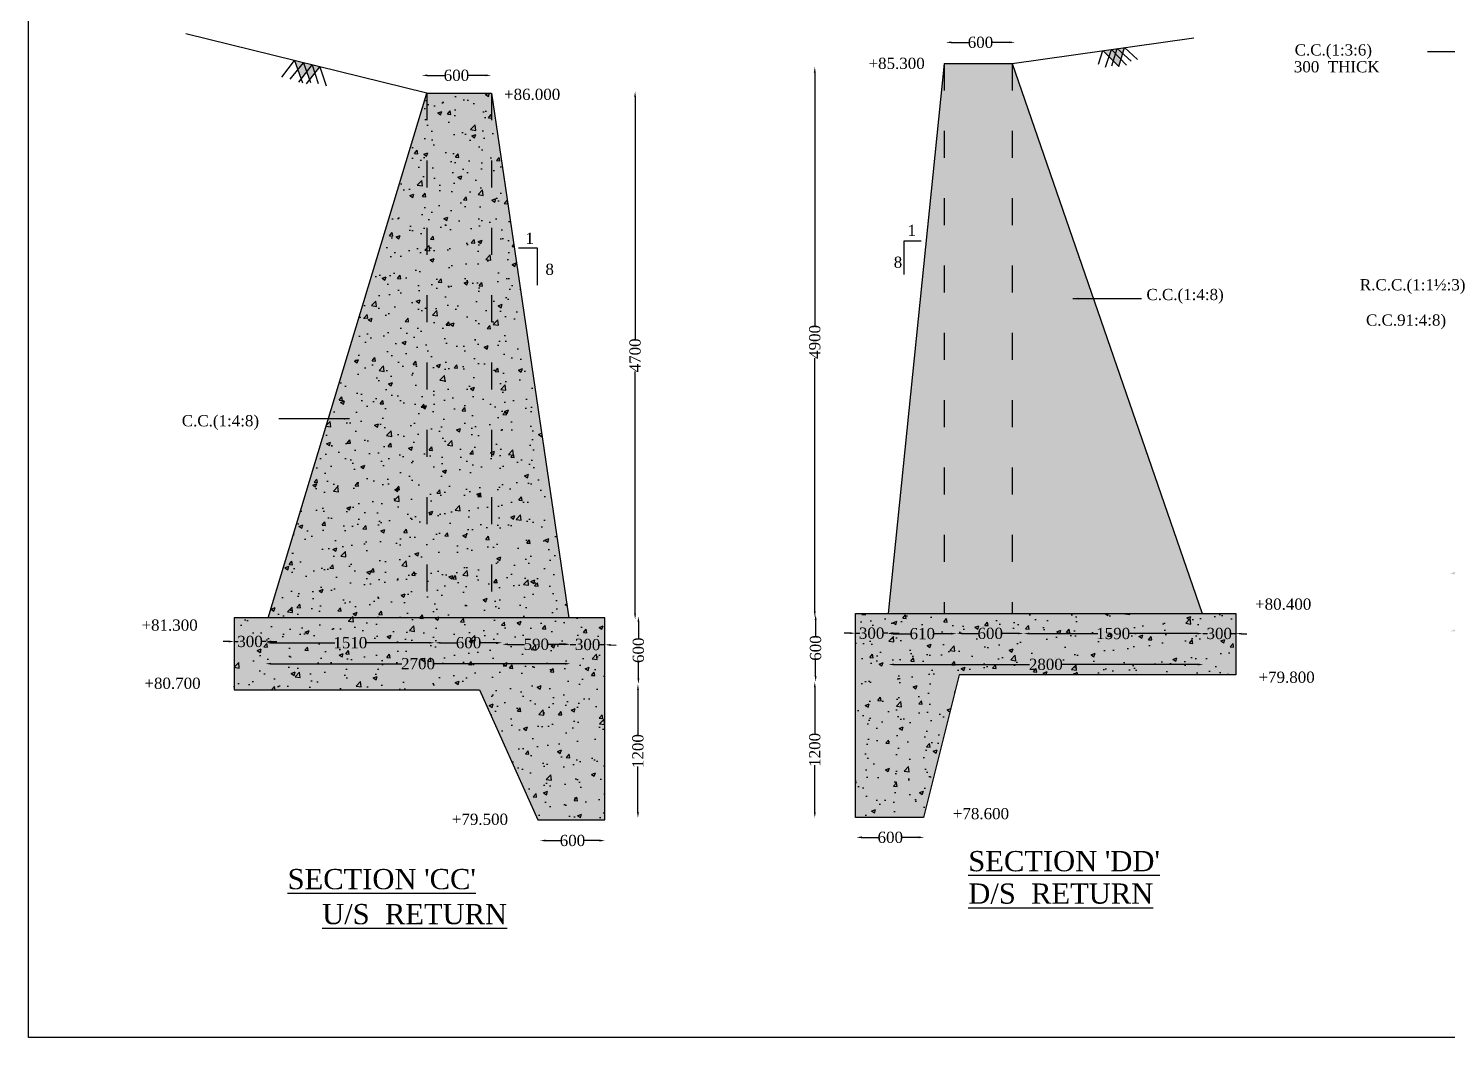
# Model space of a CAD drawing. Header units: millimetres. Extents: x 406 to 27759, y 434 to 17008.
# Drawn here: x 406 to 13044, y 434 to 9426 of the extents above; entities that cross this region are included whole.
import ezdxf

# ---------------------------------------------------------------- set-up
doc = ezdxf.new("R2010")
doc.units = ezdxf.units.MM
doc.linetypes.add('ACAD_ISO03W100', pattern=[30, 12, -18])
for name, color, linetype in [('DIM', 5, 'Continuous'), ('DOT LINE', 3, 'Continuous'), ('dwg', 20, 'Continuous'), ('HATCH', 2, 'Continuous'), ('TEXT', 7, 'Continuous')]:
    doc.layers.add(name, color=color, linetype=linetype)
doc.layers.add('TITLE', color=7, linetype='Continuous', lineweight=30)
doc.styles.get("Standard").update_dxf_attribs({"font": 'TIMES.TTF', "height": 100})
doc.dimstyles.new('ISO-25', dxfattribs={"dimtxt": 100, "dimasz": 50, "dimexe": 1.265, "dimexo": 0.625, "dimtad": 0, "dimdec": 1, "dimtxsty": 'Standard', "dimcen": 2.5, "dimse1": 1, "dimse2": 1, "dimclre": 5, "dimclrt": 4, "dimadec": 0, "dimazin": 0, "dimtfac": 1, "dimtdec": 1, "dimtmove": 0, "dimatfit": 3, "dimfxl": 1, "dimarcsym": 0})

# ---------------------------------------------------------------- blocks, each defined once
blk = doc.blocks.new('*D32')
at = {"layer": 'Defpoints', "color": 0, "ltscale": 15}
for p in [(2240, 3955), (2520, 3963), (2520, 3955)]:
    blk.add_point(p, dxfattribs=at)
at = {"layer": 'DIM', "color": 0, "lineweight": -2, "ltscale": 15}
for p, q in [((2190, 3963), (2140, 3963)), ((2240, 3963), (2274, 3963)), ((2520, 3963), (2486, 3963)), ((2570, 3963), (2620, 3963))]:
    blk.add_line(p, q, dxfattribs=at)
at = {"layer": 'DIM', "color": 0, "ltscale": 15}
for points in [[(2190, 3972), (2190, 3955), (2240, 3963)], [(2570, 3972), (2570, 3955), (2520, 3963)]]:
    blk.add_solid(points, dxfattribs=at)
at = {"layer": 'DIM', "color": 4, "ltscale": 15, "insert": (2380, 3963), "char_height": 100, "attachment_point": 5}
blk.add_mtext('300', dxfattribs=at)
blk = doc.blocks.new('*D33')
at = {"layer": 'Defpoints', "color": 0, "ltscale": 15}
for p in [(2520, 3963), (4026, 3963), (4026, 3952)]:
    blk.add_point(p, dxfattribs=at)
at = {"layer": 'DIM', "color": 0, "lineweight": -2, "ltscale": 15}
for p, q in [((2570, 3952), (3136, 3952)), ((3976, 3952), (3410, 3952))]:
    blk.add_line(p, q, dxfattribs=at)
at = {"layer": 'DIM', "color": 0, "ltscale": 15}
for points in [[(2570, 3960), (2570, 3944), (2520, 3952)], [(3976, 3960), (3976, 3944), (4026, 3952)]]:
    blk.add_solid(points, dxfattribs=at)
at = {"layer": 'DIM', "color": 4, "ltscale": 15, "insert": (3273, 3952), "char_height": 100, "attachment_point": 5}
blk.add_mtext('1510', dxfattribs=at)
blk = doc.blocks.new('*D34')
at = {"layer": 'Defpoints', "color": 0, "ltscale": 15}
for p in [(2518, 3773), (5234, 3773), (5234, 3765)]:
    blk.add_point(p, dxfattribs=at)
at = {"layer": 'DIM', "color": 0, "lineweight": -2, "ltscale": 15}
for p, q in [((2568, 3765), (3732, 3765)), ((5184, 3765), (4020, 3765))]:
    blk.add_line(p, q, dxfattribs=at)
at = {"layer": 'DIM', "color": 0, "ltscale": 15}
for points in [[(2568, 3774), (2568, 3757), (2518, 3765)], [(5184, 3774), (5184, 3757), (5234, 3765)]]:
    blk.add_solid(points, dxfattribs=at)
at = {"layer": 'DIM', "color": 4, "ltscale": 15, "insert": (3876, 3765), "char_height": 100, "attachment_point": 5}
blk.add_mtext('2700', dxfattribs=at)
blk = doc.blocks.new('*D35')
at = {"layer": 'Defpoints', "color": 0, "ltscale": 15}
for p in [(4961, 2195), (5541, 2195), (5541, 2190)]:
    blk.add_point(p, dxfattribs=at)
at = {"layer": 'DIM', "color": 0, "lineweight": -2, "ltscale": 15}
for p, q in [((5011, 2190), (5145, 2190)), ((5491, 2190), (5356, 2190))]:
    blk.add_line(p, q, dxfattribs=at)
at = {"layer": 'DIM', "color": 0, "ltscale": 15}
for points in [[(5011, 2198), (5011, 2181), (4961, 2190)], [(5491, 2198), (5491, 2181), (5541, 2190)]]:
    blk.add_solid(points, dxfattribs=at)
at = {"layer": 'DIM', "color": 4, "ltscale": 15, "insert": (5251, 2190), "char_height": 100, "attachment_point": 5}
blk.add_mtext('600', dxfattribs=at)
blk = doc.blocks.new('*D36')
at = {"layer": 'Defpoints', "color": 0, "ltscale": 15}
for p in [(5834, 3584), (5844, 3584), (5844, 2391)]:
    blk.add_point(p, dxfattribs=at)
at = {"layer": 'DIM', "color": 0, "lineweight": -2, "ltscale": 15}
for p, q in [((5834, 3534), (5834, 3124)), ((5834, 2441), (5834, 2850))]:
    blk.add_line(p, q, dxfattribs=at)
at = {"layer": 'DIM', "color": 0, "ltscale": 15}
for points in [[(5826, 3534), (5843, 3534), (5834, 3584)], [(5826, 2441), (5843, 2441), (5834, 2391)]]:
    blk.add_solid(points, dxfattribs=at)
at = {"layer": 'DIM', "color": 4, "ltscale": 15, "insert": (5834, 2987), "char_height": 100, "attachment_point": 5, "rotation": 90}
blk.add_mtext('1200', dxfattribs=at)
blk = doc.blocks.new('*D37')
at = {"layer": 'Defpoints', "color": 0, "ltscale": 15}
for p in [(5834, 4187), (5838, 4187), (5834, 3584)]:
    blk.add_point(p, dxfattribs=at)
at = {"layer": 'DIM', "color": 0, "lineweight": -2, "ltscale": 15}
for p, q in [((5838, 4137), (5838, 3991)), ((5838, 3634), (5838, 3780))]:
    blk.add_line(p, q, dxfattribs=at)
at = {"layer": 'DIM', "color": 0, "ltscale": 15}
for points in [[(5830, 4137), (5847, 4137), (5838, 4187)], [(5830, 3634), (5847, 3634), (5838, 3584)]]:
    blk.add_solid(points, dxfattribs=at)
at = {"layer": 'DIM', "color": 4, "ltscale": 15, "insert": (5838, 3885), "char_height": 100, "attachment_point": 5, "rotation": 90}
blk.add_mtext('600', dxfattribs=at)
blk = doc.blocks.new('*D38')
at = {"layer": 'Defpoints', "color": 0, "ltscale": 15}
for p in [(4026, 3952), (4626, 3952), (4626, 3952)]:
    blk.add_point(p, dxfattribs=at)
at = {"layer": 'DIM', "color": 0, "lineweight": -2, "ltscale": 15}
for p, q in [((4076, 3952), (4220, 3952)), ((4576, 3952), (4431, 3952))]:
    blk.add_line(p, q, dxfattribs=at)
at = {"layer": 'DIM', "color": 0, "ltscale": 15}
for points in [[(4076, 3960), (4076, 3944), (4026, 3952)], [(4576, 3960), (4576, 3944), (4626, 3952)]]:
    blk.add_solid(points, dxfattribs=at)
at = {"layer": 'DIM', "color": 4, "ltscale": 15, "insert": (4326, 3952), "char_height": 100, "attachment_point": 5}
blk.add_mtext('600', dxfattribs=at)
blk = doc.blocks.new('*D39')
at = {"layer": 'Defpoints', "color": 0, "ltscale": 15}
for p in [(4626, 3944), (5232, 3944), (5232, 3938)]:
    blk.add_point(p, dxfattribs=at)
at = {"layer": 'DIM', "color": 0, "lineweight": -2, "ltscale": 15}
for p, q in [((4676, 3938), (4824, 3938)), ((5182, 3938), (5034, 3938))]:
    blk.add_line(p, q, dxfattribs=at)
at = {"layer": 'DIM', "color": 0, "ltscale": 15}
for points in [[(4676, 3947), (4676, 3930), (4626, 3938)], [(5182, 3947), (5182, 3930), (5232, 3938)]]:
    blk.add_solid(points, dxfattribs=at)
at = {"layer": 'DIM', "color": 4, "ltscale": 15, "insert": (4929, 3938), "char_height": 100, "attachment_point": 5}
blk.add_mtext('590', dxfattribs=at)
blk = doc.blocks.new('*D40')
at = {"layer": 'Defpoints', "color": 0, "ltscale": 15}
for p in [(5232, 3938), (5540, 3934), (5540, 3934)]:
    blk.add_point(p, dxfattribs=at)
at = {"layer": 'DIM', "color": 0, "lineweight": -2, "ltscale": 15}
for p, q in [((5182, 3939), (5132, 3940)), ((5232, 3938), (5280, 3937)), ((5540, 3934), (5491, 3934)), ((5590, 3933), (5640, 3932))]:
    blk.add_line(p, q, dxfattribs=at)
at = {"layer": 'DIM', "color": 0, "ltscale": 15}
for points in [[(5182, 3947), (5182, 3931), (5232, 3938)], [(5590, 3941), (5590, 3924), (5540, 3934)]]:
    blk.add_solid(points, dxfattribs=at)
at = {"layer": 'DIM', "color": 4, "ltscale": 15, "insert": (5386, 3936), "char_height": 100, "attachment_point": 5, "rotation": 359.1382}
blk.add_mtext('300', dxfattribs=at)
blk = doc.blocks.new('*D41')
at = {"layer": 'Defpoints', "color": 0, "ltscale": 15}
for p in [(5809, 8863), (5834, 8863), (5834, 4162)]:
    blk.add_point(p, dxfattribs=at)
at = {"layer": 'DIM', "color": 0, "lineweight": -2, "ltscale": 15}
for p, q in [((5809, 8813), (5809, 6657)), ((5809, 4212), (5809, 6368))]:
    blk.add_line(p, q, dxfattribs=at)
at = {"layer": 'DIM', "color": 0, "ltscale": 15}
for points in [[(5800, 8813), (5817, 8813), (5809, 8863)], [(5800, 4212), (5817, 4212), (5809, 4162)]]:
    blk.add_solid(points, dxfattribs=at)
at = {"layer": 'DIM', "color": 4, "ltscale": 15, "insert": (5809, 6512), "char_height": 100, "attachment_point": 5, "rotation": 90}
blk.add_mtext('4700', dxfattribs=at)
blk = doc.blocks.new('*D42')
at = {"layer": 'Defpoints', "color": 0, "ltscale": 15}
for p in [(3908, 9013), (4529, 9013), (4529, 9007)]:
    blk.add_point(p, dxfattribs=at)
at = {"layer": 'DIM', "color": 0, "lineweight": -2, "ltscale": 15}
for p, q in [((3958, 9007), (4113, 9007)), ((4479, 9007), (4324, 9007))]:
    blk.add_line(p, q, dxfattribs=at)
at = {"layer": 'DIM', "color": 0, "ltscale": 15}
for points in [[(3958, 9015), (3958, 8999), (3908, 9007)], [(4479, 9015), (4479, 8999), (4529, 9007)]]:
    blk.add_solid(points, dxfattribs=at)
at = {"layer": 'DIM', "color": 4, "ltscale": 15, "insert": (4218, 9007), "char_height": 100, "attachment_point": 5}
blk.add_mtext('600', dxfattribs=at)
blk = doc.blocks.new('*D43')
at = {"layer": 'Defpoints', "color": 0, "ltscale": 15}
for p in [(7778, 2218), (8383, 2218), (8383, 2218)]:
    blk.add_point(p, dxfattribs=at)
at = {"layer": 'DIM', "color": 0, "lineweight": -2, "ltscale": 15}
for p, q in [((7828, 2218), (7975, 2218)), ((8333, 2218), (8186, 2218))]:
    blk.add_line(p, q, dxfattribs=at)
at = {"layer": 'DIM', "color": 0, "ltscale": 15}
for points in [[(7828, 2227), (7828, 2210), (7778, 2218)], [(8333, 2227), (8333, 2210), (8383, 2218)]]:
    blk.add_solid(points, dxfattribs=at)
at = {"layer": 'DIM', "color": 4, "ltscale": 15, "insert": (8081, 2218), "char_height": 100, "attachment_point": 5}
blk.add_mtext('600', dxfattribs=at)
blk = doc.blocks.new('*D44')
at = {"layer": 'Defpoints', "color": 0, "ltscale": 15}
for p in [(7403, 3604), (7409, 3604), (7403, 2392)]:
    blk.add_point(p, dxfattribs=at)
at = {"layer": 'DIM', "color": 0, "lineweight": -2, "ltscale": 15}
for p, q in [((7409, 3554), (7409, 3135)), ((7409, 2442), (7409, 2861))]:
    blk.add_line(p, q, dxfattribs=at)
at = {"layer": 'DIM', "color": 0, "ltscale": 15}
for points in [[(7400, 3554), (7417, 3554), (7409, 3604)], [(7400, 2442), (7417, 2442), (7409, 2392)]]:
    blk.add_solid(points, dxfattribs=at)
at = {"layer": 'DIM', "color": 4, "ltscale": 15, "insert": (7409, 2998), "char_height": 100, "attachment_point": 5, "rotation": 90}
blk.add_mtext('1200', dxfattribs=at)
blk = doc.blocks.new('*D45')
at = {"layer": 'Defpoints', "color": 0, "ltscale": 15}
for p in [(7409, 4206), (7416, 4206), (7409, 3604)]:
    blk.add_point(p, dxfattribs=at)
at = {"layer": 'DIM', "color": 0, "lineweight": -2, "ltscale": 15}
for p, q in [((7416, 4156), (7416, 4011)), ((7416, 3654), (7416, 3800))]:
    blk.add_line(p, q, dxfattribs=at)
at = {"layer": 'DIM', "color": 0, "ltscale": 15}
for points in [[(7408, 4156), (7425, 4156), (7416, 4206)], [(7408, 3654), (7425, 3654), (7416, 3604)]]:
    blk.add_solid(points, dxfattribs=at)
at = {"layer": 'DIM', "color": 4, "ltscale": 15, "insert": (7416, 3905), "char_height": 100, "attachment_point": 5, "rotation": 90}
blk.add_mtext('600', dxfattribs=at)
blk = doc.blocks.new('*D46')
at = {"layer": 'Defpoints', "color": 0, "ltscale": 15}
for p in [(7409, 9082), (7425, 9082), (7425, 4181)]:
    blk.add_point(p, dxfattribs=at)
at = {"layer": 'DIM', "color": 0, "lineweight": -2, "ltscale": 15}
for p, q in [((7409, 9032), (7409, 6776)), ((7409, 4231), (7409, 6487))]:
    blk.add_line(p, q, dxfattribs=at)
at = {"layer": 'DIM', "color": 0, "ltscale": 15}
for points in [[(7400, 9032), (7417, 9032), (7409, 9082)], [(7400, 4231), (7417, 4231), (7409, 4181)]]:
    blk.add_solid(points, dxfattribs=at)
at = {"layer": 'DIM', "color": 4, "ltscale": 15, "insert": (7409, 6632), "char_height": 100, "attachment_point": 5, "rotation": 90}
blk.add_mtext('4900', dxfattribs=at)
blk = doc.blocks.new('*D47')
at = {"layer": 'Defpoints', "color": 0, "ltscale": 15}
for p in [(8575, 9309), (9193, 9309), (9193, 9301)]:
    blk.add_point(p, dxfattribs=at)
at = {"layer": 'DIM', "color": 0, "lineweight": -2, "ltscale": 15}
for p, q in [((8625, 9301), (8778, 9301)), ((9143, 9301), (8990, 9301))]:
    blk.add_line(p, q, dxfattribs=at)
at = {"layer": 'DIM', "color": 0, "ltscale": 15}
for points in [[(8625, 9309), (8625, 9293), (8575, 9301)], [(9143, 9309), (9143, 9293), (9193, 9301)]]:
    blk.add_solid(points, dxfattribs=at)
at = {"layer": 'DIM', "color": 4, "ltscale": 15, "insert": (8884, 9301), "char_height": 100, "attachment_point": 5}
blk.add_mtext('600', dxfattribs=at)
blk = doc.blocks.new('*D48')
at = {"layer": 'Defpoints', "color": 0, "ltscale": 15}
for p in [(7771, 4039), (8059, 4039), (8059, 4037)]:
    blk.add_point(p, dxfattribs=at)
at = {"layer": 'DIM', "color": 0, "lineweight": -2, "ltscale": 15}
for p, q in [((7721, 4037), (7671, 4037)), ((7771, 4037), (7809, 4037)), ((8059, 4037), (8021, 4037)), ((8109, 4037), (8159, 4037))]:
    blk.add_line(p, q, dxfattribs=at)
at = {"layer": 'DIM', "color": 0, "ltscale": 15}
for points in [[(7721, 4046), (7721, 4029), (7771, 4037)], [(8109, 4046), (8109, 4029), (8059, 4037)]]:
    blk.add_solid(points, dxfattribs=at)
at = {"layer": 'DIM', "color": 4, "ltscale": 15, "insert": (7915, 4037), "char_height": 100, "attachment_point": 5}
blk.add_mtext('300', dxfattribs=at)
blk = doc.blocks.new('*D49')
at = {"layer": 'Defpoints', "color": 0, "ltscale": 15}
for p in [(8059, 4037), (8673, 4037), (8673, 4033)]:
    blk.add_point(p, dxfattribs=at)
at = {"layer": 'DIM', "color": 0, "lineweight": -2, "ltscale": 15}
for p, q in [((8109, 4033), (8260, 4033)), ((8623, 4033), (8471, 4033))]:
    blk.add_line(p, q, dxfattribs=at)
at = {"layer": 'DIM', "color": 0, "ltscale": 15}
for points in [[(8109, 4041), (8109, 4025), (8059, 4033)], [(8623, 4041), (8623, 4025), (8673, 4033)]]:
    blk.add_solid(points, dxfattribs=at)
at = {"layer": 'DIM', "color": 4, "ltscale": 15, "insert": (8366, 4033), "char_height": 100, "attachment_point": 5}
blk.add_mtext('610', dxfattribs=at)
blk = doc.blocks.new('*D50')
at = {"layer": 'Defpoints', "color": 0, "ltscale": 15}
for p in [(8673, 4033), (9268, 4035), (9268, 4033)]:
    blk.add_point(p, dxfattribs=at)
at = {"layer": 'DIM', "color": 0, "lineweight": -2, "ltscale": 15}
for p, q in [((8723, 4035), (8865, 4035)), ((9218, 4035), (9076, 4035))]:
    blk.add_line(p, q, dxfattribs=at)
at = {"layer": 'DIM', "color": 0, "ltscale": 15}
for points in [[(8723, 4043), (8723, 4027), (8673, 4035)], [(9218, 4043), (9218, 4027), (9268, 4035)]]:
    blk.add_solid(points, dxfattribs=at)
at = {"layer": 'DIM', "color": 4, "ltscale": 15, "insert": (8971, 4035), "char_height": 100, "attachment_point": 5}
blk.add_mtext('600', dxfattribs=at)
blk = doc.blocks.new('*D51')
at = {"layer": 'Defpoints', "color": 0, "ltscale": 15}
for p in [(9268, 4035), (10864, 4035), (10864, 4034)]:
    blk.add_point(p, dxfattribs=at)
at = {"layer": 'DIM', "color": 0, "lineweight": -2, "ltscale": 15}
for p, q in [((9318, 4034), (9929, 4034)), ((10814, 4034), (10203, 4034))]:
    blk.add_line(p, q, dxfattribs=at)
at = {"layer": 'DIM', "color": 0, "ltscale": 15}
for points in [[(9318, 4042), (9318, 4026), (9268, 4034)], [(10814, 4042), (10814, 4026), (10864, 4034)]]:
    blk.add_solid(points, dxfattribs=at)
at = {"layer": 'DIM', "color": 4, "ltscale": 15, "insert": (10066, 4034), "char_height": 100, "attachment_point": 5}
blk.add_mtext('1590', dxfattribs=at)
blk = doc.blocks.new('*D52')
at = {"layer": 'Defpoints', "color": 0, "ltscale": 15}
for p in [(10864, 4034), (11157, 4033), (11157, 4033)]:
    blk.add_point(p, dxfattribs=at)
at = {"layer": 'DIM', "color": 0, "lineweight": -2, "ltscale": 15}
for p, q in [((10814, 4034), (10764, 4034)), ((10864, 4034), (10905, 4034)), ((11157, 4033), (11116, 4033)), ((11207, 4033), (11257, 4033))]:
    blk.add_line(p, q, dxfattribs=at)
at = {"layer": 'DIM', "color": 0, "ltscale": 15}
for points in [[(10814, 4042), (10814, 4026), (10864, 4034)], [(11207, 4041), (11207, 4025), (11157, 4033)]]:
    blk.add_solid(points, dxfattribs=at)
at = {"layer": 'DIM', "color": 4, "ltscale": 15, "insert": (11010, 4034), "char_height": 100, "attachment_point": 5, "rotation": 359.8736}
blk.add_mtext('300', dxfattribs=at)
blk = doc.blocks.new('*D53')
at = {"layer": 'Defpoints', "color": 0, "ltscale": 15}
for p in [(8065, 3758), (10868, 3759), (10868, 3758)]:
    blk.add_point(p, dxfattribs=at)
at = {"layer": 'DIM', "color": 0, "lineweight": -2, "ltscale": 15}
for p, q in [((8115, 3759), (9322, 3759)), ((10818, 3759), (9611, 3759))]:
    blk.add_line(p, q, dxfattribs=at)
at = {"layer": 'DIM', "color": 0, "ltscale": 15}
for points in [[(8115, 3767), (8115, 3750), (8065, 3759)], [(10818, 3767), (10818, 3750), (10868, 3759)]]:
    blk.add_solid(points, dxfattribs=at)
at = {"layer": 'DIM', "color": 4, "ltscale": 15, "insert": (9466, 3759), "char_height": 100, "attachment_point": 5}
blk.add_mtext('2800', dxfattribs=at)

msp = doc.modelspace()

# ---------------------------------------------------------------- hatches: boundary and pattern name
at = {"layer": 'HATCH', "ltscale": 15}
h = msp.add_hatch(dxfattribs=at)
h.set_pattern_fill('AR-CONC', color=256, scale=2, style=0)
h.set_pattern_definition([(50, (0, 0), (364.3693, -31.8782), [38.1, -419.1]), (355, (0, 0), (-70.4857, 382.1133), [30.48, -335.28]), (100.451, (30.36, -2.66), (293.885, 350.2334), [32.38, -356.18]), (46.1842, (0, 101.6), (542.158, -84.0847), [57.15, -628.65]), (96.6356, (45.2, 94.6), (474.8085, 494.851), [48.57, -534.27]), (351.184, (0, 101.6), (474.809, 494.85), [45.72, -502.92]), (21, (50.8, 76.2), (303.2298, -204.531), [38.1, -419.1]), (326, (50.8, 76.2), (123.604, 368.376), [30.48, -335.28]), (71.4514, (76.07, 59.16), (426.833, 163.8457), [32.38, -356.18]), (37.5, (0, 0), (6.1772, 169.1101), [0, -331.216, 0, -340.36, 0, -336.55]), (7.5, (0, 0), (133.6393, 200.3611), [0, -194.056, 0, -323.596, 0, -128.27]), (327.5, (-113.28, 0), (271.1812, -11.4575), [0, -127, 0, -396.24, 0, -525.78]), (317.5, (-164.08, 0), (296.2584, 50.853), [0, -165.1, 0, -263.144, 0, -373.38])])
h.paths.add_polyline_path([(4974.3, 15031.6), (4974.3, 15183.85), (4029.8, 15183.85), (3991.62, 15041.3), (3951.16, 15118.1), (3929.26, 15052.67), (3855.94, 15183.85), (3650.1, 15183.85), (3049.49, 15545.17), (2937.02, 15466.01), (2937.02, 15542.48), (2878.56, 15500.11), (2900.43, 15634.84), (3650.1, 15183.85), (4974.3, 15183.85), (4974.3, 12576.6), (5026.74, 12531.47), (5080.09, 12467.07), (5137.88, 12400.44), (5177.89, 12327.16), (5137.88, 12225), (5060.08, 12123.58), (2132.06, 12123.58), (2132.06, 12383.34), (2033.94, 12412.75), (2118.64, 12457.85), (2118.64, 12981.7), (2919.37, 12981.7), (4256.46, 15031.6)], flags=16)
h.paths.add_polyline_path([(8294.54, 15233.41), (9217.89, 15233.41), (9770.77, 15605.61), (9744.98, 15405.52), (9572.49, 15472.13), (9217.89, 15233.41), (8918.51, 15233.41), (10372.76, 13087.67), (10993.03, 13087.67), (10993.03, 12564.44), (11060.9, 12561.9), (10900.98, 12509.54), (11025.23, 12482.69), (11025.23, 12233.28), (8294.54, 12233.28)], flags=16)
h.paths.add_polyline_path([(3954.88, 8848.08), (4528.82, 8848.08), (5218.19, 4175.4), (5539.7, 4175.4), (5539.7, 2375.05), (4942.89, 2375.05), (4424.31, 3532.8), (2240.23, 3532.8), (2240.23, 4175.4), (2541.62, 4175.4), (3954.88, 8848.08), (3000.44, 9083.3), (2910.5, 8965.22), (2885.07, 9037.88), (2835.85, 8974.39), (2777.14, 9138.33)], flags=16)
h.paths.add_polyline_path([(8560.24, 9113.06), (9165.53, 9113.06), (10165.97, 9254.23), (10117.32, 9085.41), (9974.74, 9227.24), (9165.53, 9113.06), (10857.26, 4213.32), (11156.77, 4213.32), (11156.77, 3665.13), (8694.15, 3665.13), (8377.79, 2394.39), (7771.32, 2394.39), (7771.32, 4213.32), (8061.42, 4213.32)], flags=16)
h.paths.add_polyline_path([(13331.72, 9279.43), (15498.14, 9279.43), (15498.14, 8183.29), (15633.49, 8141.53), (15442.41, 8152.47), (15531.48, 8101.8), (15531.48, 6650.47), (13353.09, 6650.47), (13353.09, 8078.59), (13489.66, 8112.3), (13271.15, 8112.3), (13331.72, 8174.91)], flags=16)
h.paths.add_polyline_path([(18551.3, 16564.02), (18551.3, 11144.58), (19901.85, 11144.58), (19901.85, 10566.39), (19980.3, 10558.31), (19744.14, 10499.32), (19918.99, 10478.89), (19918.99, 9658.92), (18875.14, 9658.92), (18875.14, 10249.45), (15068.9, 10249.45), (15068.9, 10776.25), (15349.11, 10776.25), (17893.46, 16564.02), (16829.25, 16564.02), (16805.17, 16503.46), (16764.05, 16564.02), (16722.13, 16471.49), (16678.26, 16520.03), (16648.8, 16453.19), (16558.81, 16564.02)], flags=16)
h.paths.add_polyline_path([(13120.33, 4780.48), (17727.67, 4780.48, -0.32477082), (17917.83, 4409.47), (13131.72, 4409.47), (13131.72, 4389.04), (17919.51, 4389.04, -0.27958138), (17683.22, 3832.63), (13134.44, 3832.63), (13134.44, 4025.78), (13192.58, 4052.86), (13064.06, 4052.86), (13131.72, 4079.94), (13131.72, 4555.94), (13063.63, 4569.25), (13189.05, 4608.72), (13120.33, 4619.18)], flags=16)
h.paths.add_polyline_path([(15955.2, 4712.43, -0.41421356), (15947.95, 4719.68, -1), (15962.46, 4719.68, -0.41421356), (15955.2, 4712.43), (17709.28, 4712.43, -0.22873612), (17837.39, 4456.88), (13648.07, 4456.88, -0.41421356), (13640.82, 4464.13, -1), (13655.32, 4464.13, -0.41421356), (13648.07, 4456.88), (14380.05, 4456.88, -0.41421356), (14372.8, 4464.13, -1), (14387.3, 4464.13, -0.41421356), (14380.05, 4456.88), (15625.81, 4456.88, -0.41421356), (15618.55, 4464.13, -1), (15633.06, 4464.13, -0.41421356), (15625.81, 4456.88), (17837.39, 4456.88, 0.22873612), (17709.28, 4712.43)], flags=0)
h.paths.add_polyline_path([(13275.66, 4695.24, -1), (13261.15, 4695.24, -1)], flags=0)
h.paths.add_polyline_path([(13282.14, 4471.38, -1), (13267.64, 4471.38, -1)], flags=0)
h.paths.add_polyline_path([(14377.4, 4328.8, -1), (14391.91, 4328.8), (14818.08, 4328.8, -1), (14832.58, 4328.8), (15206.31, 4328.8, -1), (15220.81, 4328.8), (15646.43, 4328.8, -1), (15660.93, 4328.8), (15982.46, 4328.8, -1), (15996.97, 4328.8), (16363.35, 4328.8, -1), (16377.85, 4328.8), (16674.29, 4328.8, -1), (16688.79, 4328.8), (17035.03, 4328.8, -1), (17049.54, 4328.8), (17430.57, 4328.8, -1), (17445.08, 4328.8), (17853.28, 4328.8, -0.11937002), (17673.18, 3889.07), (17479.53, 3889.07, -1), (17465.03, 3889.07), (13656.35, 3889.07, -1), (13641.85, 3889.07), (13263.41, 3889.07, -1), (13248.91, 3889.07, -1), (13263.41, 3889.07), (13641.85, 3889.07, -1), (13656.35, 3889.07), (17465.03, 3889.07, -1), (17479.53, 3889.07), (17673.18, 3889.07, 0.11937002), (17853.28, 4328.8), (17445.08, 4328.8, -1), (17430.57, 4328.8), (17049.54, 4328.8, -1), (17035.03, 4328.8), (16688.79, 4328.8, -1), (16674.29, 4328.8), (16377.85, 4328.8, -1), (16363.35, 4328.8), (15996.97, 4328.8, -1), (15982.46, 4328.8), (15660.93, 4328.8, -1), (15646.43, 4328.8), (15220.81, 4328.8, -1), (15206.31, 4328.8), (14832.58, 4328.8, -1), (14818.08, 4328.8), (14391.91, 4328.8, -1)], flags=0)
h.paths.add_polyline_path([(13609.58, 4695.24, -1), (13595.07, 4695.24, -1)], flags=0)
h.paths.add_polyline_path([(13282.81, 4317.84, -1), (13268.31, 4317.84, -1)], flags=0)
h.paths.add_polyline_path([(13950.42, 4695.24, -1), (13935.92, 4695.24, -1)], flags=0)
h.paths.add_polyline_path([(13650.73, 4317.84, -1), (13636.23, 4317.84, -1)], flags=0)
h.paths.add_polyline_path([(13999.97, 4471.38, -1), (13985.47, 4471.38, -1)], flags=0)
h.paths.add_polyline_path([(14336.24, 4695.24, -1), (14321.74, 4695.24, -1)], flags=0)
h.paths.add_polyline_path([(13992.29, 4317.84, -1), (13977.79, 4317.84, -1)], flags=0)
h.paths.add_polyline_path([(14772.21, 4695.24, -1), (14757.71, 4695.24, -1)], flags=0)
h.paths.add_polyline_path([(14027.72, 3902.42, -1), (14013.22, 3902.42, -1)], flags=0)
h.paths.add_polyline_path([(14796.69, 4471.38, -1), (14782.19, 4471.38, -1)], flags=0)
h.paths.add_polyline_path([(15178.31, 4695.24, -1), (15163.8, 4695.24, -1)], flags=0)
h.paths.add_polyline_path([(14417.89, 3902.42, -1), (14403.39, 3902.42, -1)], flags=0)
h.paths.add_polyline_path([(15225.55, 4471.38, -1), (15211.04, 4471.38, -1)], flags=0)
h.paths.add_polyline_path([(15612.72, 4695.24, -1), (15598.22, 4695.24, -1)], flags=0)
h.paths.add_polyline_path([(14827.28, 3902.42, -1), (14812.77, 3902.42, -1)], flags=0)
h.paths.add_polyline_path([(15249.96, 3902.42, -1), (15235.46, 3902.42, -1)], flags=0)
h.paths.add_polyline_path([(15976.39, 4471.38, -1), (15961.89, 4471.38, -1)], flags=0)
h.paths.add_polyline_path([(16307.5, 4695.24, -1), (16293, 4695.24, -1)], flags=0)
h.paths.add_polyline_path([(15645.02, 3902.42, -1), (15630.52, 3902.42, -1)], flags=0)
h.paths.add_polyline_path([(16335.79, 4471.38, -1), (16321.29, 4471.38, -1)], flags=0)
h.paths.add_polyline_path([(16630.1, 4695.24, -1), (16615.59, 4695.24, -1)], flags=0)
h.paths.add_polyline_path([(15998.05, 3902.42, -1), (15983.54, 3902.42, -1)], flags=0)
h.paths.add_polyline_path([(16652.81, 4471.38, -1), (16638.31, 4471.38, -1)], flags=0)
h.paths.add_polyline_path([(17003.45, 4695.24, -1), (16988.95, 4695.24, -1)], flags=0)
h.paths.add_polyline_path([(16385.47, 3902.42, -1), (16370.97, 3902.42, -1)], flags=0)
h.paths.add_polyline_path([(17027.22, 4471.38, -1), (17012.72, 4471.38, -1)], flags=0)
h.paths.add_polyline_path([(17047.33, 4416.72, -1), (17032.83, 4416.72, -1)], flags=0)
h.paths.add_polyline_path([(17362.96, 4695.24, -1), (17348.46, 4695.24, -1)], flags=0)
h.paths.add_polyline_path([(16689.57, 3902.42, -1), (16675.07, 3902.42, -1)], flags=0)
h.paths.add_polyline_path([(17404.24, 4471.38, -1), (17389.73, 4471.38, -1)], flags=0)
h.paths.add_polyline_path([(17622.91, 4693.32, -1), (17608.41, 4693.32, -1)], flags=0)
h.paths.add_polyline_path([(17083.36, 3902.42, -1), (17068.86, 3902.42, -1)], flags=0)
h.paths.add_polyline_path([(17748.46, 4657.68, -1), (17733.95, 4657.68, -1)], flags=0)
h.paths.add_polyline_path([(17678.51, 4471.38, -1), (17664.01, 4471.38, -1)], flags=0)
h.paths.add_polyline_path([(17823.63, 4479.32, -1), (17809.12, 4479.32, -1)], flags=0)
h.paths.add_polyline_path([(17707.4, 4317.84, -1), (17692.89, 4317.84, -1)], flags=0)
h.paths.add_polyline_path([(17824.34, 4270.22, -1), (17809.84, 4270.22, -1)], flags=0)
h.paths.add_polyline_path([(17794.09, 4177.01, -1), (17779.58, 4177.01, -1)], flags=0)
h.paths.add_polyline_path([(21236, 10860.43), (21528, 10860.43), (24060.9, 16588.03), (23145.46, 16588.03), (23100.86, 16493.74), (23052.29, 16539.87), (23026.79, 16486.34), (22928.36, 16588.03), (24728.05, 16588.03), (24728.05, 11185.02), (26265.29, 11183.41), (26265.29, 10524.91), (26327.03, 10524.91), (26209.07, 10462.13), (26283.02, 10450.01), (26283.02, 9675.54), (25016.91, 9675.54), (25016.91, 10264.46), (21236, 10264.46)], flags=16)
h.paths.add_polyline_path([(17734.83, 4054.83, -1), (17720.33, 4054.83, -1)], flags=0)
h.paths.add_polyline_path([(17674.32, 3902.42, -1), (17659.81, 3902.42, -1)], flags=0)
h.paths.add_polyline_path([(10271.91, 13236.47), (10372.76, 13087.67), (10993.03, 13087.67), (10993.03, 12564.44), (11060.9, 12561.9), (10900.98, 12509.54), (11025.23, 12482.69), (11025.23, 12233.28), (8294.54, 12233.28), (8294.54, 13236.47)])
h = msp.add_hatch(dxfattribs=at)
h.set_pattern_fill('AR-CONC', color=256, scale=2, style=0)
h.paths.add_polyline_path([(9165.53, 9113.06), (9165.53, 4213.32), (10857.26, 4213.32)])
h.paths.add_polyline_path([(9165.53, 9113.06), (8560.24, 9113.06), (8560.24, 4213.32), (9165.53, 4213.32)])
h.paths.add_polyline_path([(8560.24, 9113.06), (8061.42, 4213.32), (8560.24, 4213.32)])
h.paths.add_polyline_path([(14161.9, 9160.5), (13541.05, 8965.37), (13331.72, 8965.37), (13331.72, 8735.58), (14197.95, 8735.58), (14197.95, 7215.17), (13353.09, 7215.17), (13353.09, 7009.53), (13658.87, 7009.53), (14249.04, 6814.6), (14691.19, 6814.6), (15310.77, 7047.25), (15531.48, 7047.25), (15531.48, 7261.13), (14679.14, 7261.13), (14679.14, 8731.35), (15498.14, 8731.35), (15498.14, 8981.79), (15288.48, 8981.79), (14709.97, 9160.5)])
h.paths.add_polyline_path([(15531.48, 7047.25), (15310.77, 7047.25), (14691.19, 6814.6), (14249.04, 6814.6), (13658.87, 7009.53), (13353.09, 7009.53), (13353.09, 6650.47), (15531.48, 6650.47)])
h.paths.add_polyline_path([(15498.14, 9279.43), (13331.72, 9279.43), (13331.72, 8965.37), (13541.05, 8965.37), (14161.9, 9160.5), (14709.97, 9160.5), (15288.48, 8981.79), (15498.14, 8981.79)])
h = msp.add_hatch(dxfattribs=at)
h.set_pattern_fill('AR-CONC', color=256, scale=2, style=0)
h.paths.add_polyline_path([(3954.88, 8848.08), (2541.62, 4175.4), (3954.88, 4175.4)])
h.paths.add_polyline_path([(4528.82, 8848.08), (3954.88, 8848.08), (3954.88, 4175.4), (4530.56, 4175.4)])
h.paths.add_polyline_path([(4530.56, 4175.4), (5218.19, 4175.4), (4528.82, 8848.08)])
h.paths.add_polyline_path([(2240.23, 4175.4), (2240.23, 3532.8), (4424.31, 3532.8), (4942.89, 2375.05), (5539.7, 2375.05), (5539.7, 4175.4)])
h = msp.add_hatch(dxfattribs=at)
h.set_pattern_fill('AR-CONC', color=256, scale=2, style=0)
h.paths.add_polyline_path([(11156.77, 4213.32), (7771.32, 4213.32), (7771.32, 2394.39), (8377.79, 2394.39), (8694.15, 3665.13), (11156.77, 3665.13)])

# ---------------------------------------------------------------- linework, layer by layer
at = {"layer": 'DOT LINE', "linetype": 'ACAD_ISO03W100', "ltscale": 20}
for points in [[(8560.24, 9113.06), (8560.24, 4213.32)], [(9165.53, 9113.06), (9165.53, 4213.32)], [(3954.88, 8848.08), (3954.88, 4175.4)], [(4528.82, 8848.08), (4530.56, 4175.4)]]:
    msp.add_lwpolyline(points, dxfattribs=at)
at = {"layer": 'dwg', "ltscale": 15}
for points in [[(3954.88, 8848.08), (1808.1, 9377.14)], [(8560.24, 9113.06), (9165.53, 9113.06), (10783.95, 9341.43)], [(8560.24, 9113.06), (8061.37, 4212.87)], [(9165.53, 9113.06), (10857.26, 4213.32)], [(2541.62, 4175.4), (3954.88, 8848.08)], [(3954.88, 8848.08), (4528.82, 8848.08), (5218.19, 4175.4)], [(4939.35, 7136.76), (4939.35, 7467.43), (4769.15, 7467.43)], [(8205.89, 7233.48), (8205.89, 7533.78), (8355.18, 7533.78)]]:
    msp.add_lwpolyline(points, dxfattribs=at)
for points in [[(5539.7, 4175.4), (2240.23, 4175.4), (2240.23, 3532.8), (4424.31, 3532.8), (4942.89, 2375.05), (5539.7, 2375.05), (5539.7, 4175.4)], [(7771.32, 4213.32), (11156.77, 4213.32), (11156.77, 3665.13), (8694.15, 3665.13), (8377.79, 2394.39), (7771.32, 2394.39), (7771.32, 4213.32)]]:
    msp.add_lwpolyline(points, close=True, dxfattribs=at)
at = {"layer": 'HATCH', "ltscale": 15}
for points in [[(9934.25, 9105.19), (9974.74, 9227.24), (10117.32, 9085.41)], [(9998.57, 9079.23), (10050.78, 9237.97), (10182.87, 9096.54)], [(10054.23, 9091.59), (10101.9, 9245.19), (10224.93, 9133.61)], [(10117.32, 9085.41), (10165.97, 9254.23), (10281.82, 9147.2)], [(2663.54, 8992.21), (2777.14, 9138.33), (2848.18, 8939.95)], [(2736.48, 8974.28), (2856.78, 9118.7), (2917.7, 8944.63)], [(2814.59, 8946.97), (2933.13, 9099.88), (2987.23, 8934.48)], [(2884.12, 8930.58), (3000.44, 9083.3), (3057.53, 8914.19)]]:
    msp.add_lwpolyline(points, dxfattribs=at)
at = {"layer": 'TITLE', "ltscale": 15}
msp.add_lwpolyline([(406.5, 17007.61), (27759.14, 17007.61), (27759.14, 434.16), (406.5, 434.16)], close=True, dxfattribs=at)

# ---------------------------------------------------------------- texts
at = {"layer": 'TEXT', "ltscale": 15}
for s, height, p in [('C.C.(1:3:6)', 100, (11681.91, 9183.74)), ('+85.300', 100, (7887.06, 9063.97)), ('300  THICK', 100, (11674.48, 9033.54)), ('+86.000', 100, (4641.81, 8787.84)), ('1', 100, (4831.76, 7505.41)), ('1', 100, (8235.1, 7576.12)), ('8', 100, (5010.2, 7229.38)), ('8', 100, (8111.83, 7292.26)), ('C.C.(1:4:8)', 100, (10361.73, 7004.59)), ('R.C.C.(1:1½:3)', 100, (12262.48, 7091.37)), ('C.C.91:4:8)', 100, (12316.74, 6776.96)), ('C.C.(1:4:8)', 100, (1772.5, 5879.97)), ('+80.400', 100, (11329.25, 4246.26)), ('+81.300', 100, (1413.58, 4059.41)), ('+79.800', 100, (11359.55, 3595.27)), ('+80.700', 100, (1439.61, 3541.16)), ('+79.500', 100, (4176.87, 2329.72)), ('+78.600', 100, (8638.01, 2379.7)), ("%%USECTION 'DD'", 180, (8775.62, 1916.62)), ("%%USECTION 'CC'", 180, (2714.65, 1756.65)), ('%%UD/S  RETURN', 180, (8775.62, 1627.51)), ('%%UU/S  RETURN', 180, (3022.43, 1444.73))]:
    msp.add_text(s, height=height, dxfattribs=at).set_placement(p)

# ---------------------------------------------------------------- dimensions: what is measured, and where the dimension line sits
at = {"layer": 'DIM', "ltscale": 15}
for p1, p2, distance, text, picture, middle in [((8574.79, 9308.56), (9193.23, 9308.56), -7.5, '600', '*D47', (8884.01, 9301.06)), ((3908, 9012.89), (4528.86, 9012.89), -5.77, '600', '*D42', (4218.43, 9007.11)), ((7424.53, 4181.25), (7424.53, 9081.77), 15.99, '4900', '*D46', (7408.54, 6631.51)), ((5834.24, 4161.86), (5834.24, 8862.97), 25.62, '4700', '*D41', (5808.62, 6512.41)), ((5834.28, 3583.77), (5834.28, 4186.86), -4.12, '600', '*D37', (5838.4, 3885.31)), ((7408.78, 3603.9), (7408.78, 4206.25), -7.41, '600', '*D45', (7416.19, 3905.08)), ((7771.32, 4038.67), (8058.79, 4038.67), -1.39, '300', '*D48', (7915.05, 4037.28)), ((8058.79, 4037.28), (8673.02, 4037.28), -4.33, '610', '*D49', (8365.9, 4032.95)), ((8673.02, 4032.95), (9268.21, 4032.95), 2.17, '600', '*D50', (8970.61, 4035.12)), ((9268.21, 4035.12), (10863.78, 4035.12), -1.23, '1590', '*D51', (10065.99, 4033.89)), ((10863.78, 4033.89), (11156.77, 4033.24), 0, '300', '*D52', (11010.28, 4033.57)), ((2240.23, 3955.02), (2520.12, 3955.02), 8.19, '300', '*D32', (2380.17, 3963.21)), ((2520.12, 3963.21), (4025.79, 3963.21), -11.36, '1510', '*D33', (3272.95, 3951.85)), ((4025.79, 3951.85), (4626.02, 3951.85), 0, '600', '*D38', (4325.91, 3951.85)), ((4626.02, 3944.34), (5231.82, 3944.34), -6.18, '590', '*D39', (4928.92, 3938.17)), ((5231.82, 3938.17), (5539.7, 3933.54), 0, '300', '*D40', (5385.76, 3935.85)), ((2517.82, 3773.41), (5234.17, 3773.41), -7.95, '2700', '*D34', (3875.99, 3765.46)), ((8065.17, 3758.24), (10867.76, 3758.24), 0.56, '2800', '*D53', (9466.46, 3758.79)), ((5843.98, 2390.78), (5843.98, 3583.77), 9.7, '1200', '*D36', (5834.28, 2987.27)), ((7403.29, 2391.95), (7403.29, 3603.9), -5.49, '1200', '*D44', (7408.78, 2997.92)), ((7778.15, 2218.34), (8383.08, 2218.34), 0.09, '600', '*D43', (8080.61, 2218.43)), ((4960.52, 2195.39), (5540.64, 2195.39), -5.83, '600', '*D35', (5250.58, 2189.56))]:
    dim = msp.add_aligned_dim(p1=p1, p2=p2, distance=distance, text=text, dimstyle='ISO-25', dxfattribs=at)
    dim.commit()
    dim.dimension.update_dxf_attribs({"geometry": picture, "text_midpoint": middle})

# ---------------------------------------------------------------- leaders
for points in [[(14269.02, 9217.71), (12864.52, 9217.71)], [(9706.5, 7017.86), (10318.73, 7017.86)], [(3266.72, 5947.86), (2637.28, 5947.86)]]:
    msp.add_leader(points, dimstyle='ISO-25', override={"dimgap": 0.625, "dimtad": 0}, dxfattribs=at)

doc.saveas('drawing.dxf')
